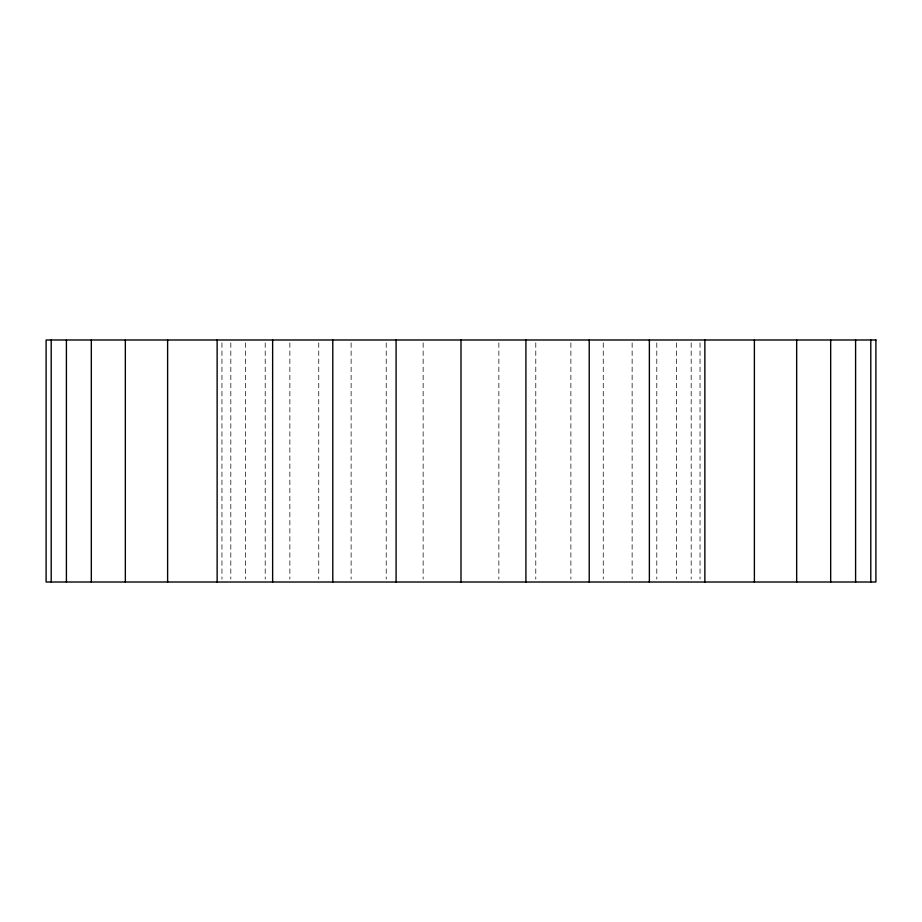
<?xml version="1.0" encoding="UTF-8"?>
<svg xmlns="http://www.w3.org/2000/svg" width="922" height="922" viewBox="0 0 922 922"><rect width="100%" height="100%" fill="white"/><g stroke="black" fill="none" stroke-linecap="round" stroke-linejoin="round"><path stroke-width="0.69" stroke-dasharray="4.61 3.46" d="M700.04 342.869L700.04 579.131M691.177 342.869L691.177 579.131M676.644 342.869L676.644 579.131M656.798 342.869L656.798 579.131M632.135 342.869L632.135 579.131M603.253 342.869L603.253 579.131M570.879 342.869L570.879 579.131M535.786 342.869L535.786 579.131M498.86 342.869L498.86 579.131M423.14 342.869L423.14 579.131M386.214 342.869L386.214 579.131M351.121 342.869L351.121 579.131M318.747 342.869L318.747 579.131M289.865 342.869L289.865 579.131M265.202 342.869L265.202 579.131M245.356 342.869L245.356 579.131M230.823 342.869L230.823 579.131M221.96 342.869L221.96 579.131"/><path stroke-width="1.38" d="M870.794 339.988L870.794 582.013M855.593 339.988L855.593 582.013M830.676 339.988L830.676 582.013M796.666 339.988L796.666 582.013M754.38 339.988L754.38 582.013M704.869 339.988L704.869 582.013M649.365 339.988L649.365 582.013M589.216 339.988L589.216 582.013M525.909 339.988L525.909 582.013M461 339.988L461 582.013M396.091 339.988L396.091 582.013M332.784 339.988L332.784 582.013M272.635 339.988L272.635 582.013M217.131 339.988L217.131 582.013M167.62 339.988L167.62 582.013M125.334 339.988L125.334 582.013M91.324 339.988L91.324 582.013M66.407 339.988L66.407 582.013M51.206 339.988L51.206 582.013M875.9 339.988L46.1 339.988L46.1 582.013L875.9 582.013L875.9 339.988"/></g></svg>
